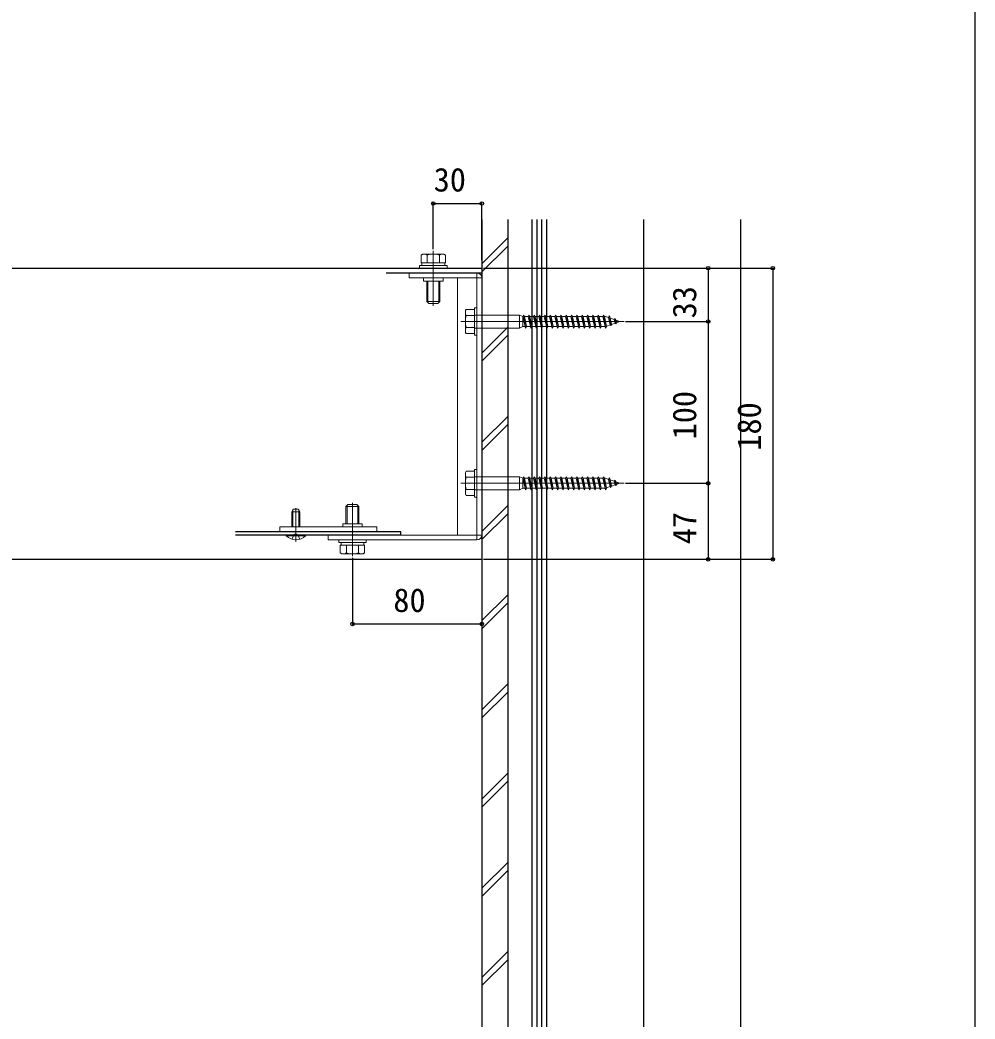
# Model space of a CAD drawing. Units: millimetres, scale not verified. Extents: x -875 to 875, y -1304 to 1298.
# Drawn here: x 284 to 875, y -686 to -69 of the extents above; entities that cross this region are included whole.
import ezdxf
from ezdxf.enums import TextEntityAlignment as Align

# ---------------------------------------------------------------- set-up
doc = ezdxf.new("R2010")
doc.units = ezdxf.units.MM
doc.header["$LTSCALE"] = 8
for name, color, linetype in [('0-4_YKK_12', 2, 'Continuous'), ('0-6_YKK_D', 6, 'Continuous'), ('0-7_YKK_ZWAK', 7, 'Continuous'), ('0-8_YSS_K', 3, 'Continuous')]:
    doc.layers.add(name, color=color, linetype=linetype)
doc.layers.add('0-5_YKK_13', color=4, linetype='Continuous', lineweight=18)
doc.styles.add('ＭＳ ゴシック', font='')
doc.styles.get('ＭＳ ゴシック').set_extended_font_data('MS Gothic')

msp = doc.modelspace()

# ---------------------------------------------------------------- linework, layer by layer
at = {"layer": '0-4_YKK_12'}
for p, q in [((670.004, -192.1), (670.004, -1056.846)), ((130.004, -222.1), (570.004, -222.1)), ((570.004, -222.1), (570.004, -402.1)), ((570.004, -225.1), (510.917, -225.1)), ((520.004, -385.1), (417.749, -385.1)), ((520.004, -387.1), (417.749, -387.1)), ((520.004, -387.1), (520.004, -385.1)), ((130.004, -402.1), (570.004, -402.1))]:
    msp.add_line(p, q, dxfattribs=at)
at = {"layer": '0-5_YKK_13'}
for p, q in [((533.504, -213.4), (532.499, -213.981)), ((532.499, -218.9), (532.499, -213.981)), ((533.504, -213.4), (546.504, -213.4)), ((536.251, -218.9), (536.251, -213.981)), ((540.004, -211.409), (540.004, -245.363)), ((543.757, -218.9), (543.757, -213.981)), ((546.504, -213.4), (547.51, -213.981)), ((547.51, -218.9), (547.51, -213.981)), ((532.499, -218.9), (547.51, -218.9)), ((532.954, -220.5), (532.954, -218.9)), ((536.004, -218.9), (544.004, -218.9)), ((567.004, -225.1), (525.004, -225.1)), ((525.004, -228.1), (525.004, -225.1)), ((525.004, -228.1), (570.004, -228.1)), ((534.004, -230.1), (534.004, -228.1)), ((546.004, -230.1), (546.004, -228.1)), ((555.004, -228.1), (555.004, -387.1)), ((567.004, -225.1), (567.004, -228.1)), ((570.004, -387.1), (570.004, -228.1)), ((546.004, -230.1), (534.004, -230.1)), ((536.004, -242.7), (536.004, -230.1)), ((536.652, -243.348), (536.652, -230.1)), ((543.356, -243.348), (543.356, -230.1)), ((544.004, -230.1), (544.004, -242.7)), ((544.004, -242.7), (536.004, -242.7)), ((537.204, -243.9), (536.004, -242.7)), ((542.804, -243.9), (537.204, -243.9)), ((542.804, -243.9), (544.004, -242.7)), ((565.404, -246.6), (565.404, -263.6)), ((565.404, -246.6), (567.004, -246.6)), ((567.004, -246.6), (567.004, -263.6)), ((559.904, -248.35), (560.337, -247.6)), ((559.904, -248.35), (559.904, -261.85)), ((560.337, -247.6), (565.404, -247.6)), ((560.337, -251.342), (565.404, -251.342)), ((565.404, -247.6), (565.404, -262.6)), ((593.404, -251.1), (565.404, -251.1)), ((593.404, -251.1), (593.404, -259.1)), ((595.404, -252), (593.404, -251.1)), ((595.404, -252), (595.404, -258.2)), ((596.004, -251.1), (597.082, -259.1)), ((598.704, -252), (596.304, -252)), ((596.304, -252), (597.682, -258.2)), ((599.304, -251.1), (600.382, -259.1)), ((602.004, -252), (599.604, -252)), ((599.604, -252), (600.982, -258.2)), ((602.604, -251.1), (603.682, -259.1)), ((605.304, -252), (602.904, -252)), ((602.904, -252), (604.282, -258.2)), ((605.904, -251.1), (606.982, -259.1)), ((608.604, -252), (606.204, -252)), ((606.204, -252), (607.582, -258.2)), ((609.204, -251.1), (610.282, -259.1)), ((611.904, -252), (609.504, -252)), ((609.504, -252), (610.882, -258.2)), ((611.904, -252), (612.504, -251.1)), ((612.504, -251.1), (612.524, -251.1)), ((612.524, -251.1), (613.602, -259.1)), ((612.524, -251.1), (612.824, -252)), ((615.204, -252), (612.824, -252)), ((612.824, -252), (614.202, -258.2)), ((615.804, -251.1), (616.882, -259.1)), ((618.504, -252), (616.104, -252)), ((616.104, -252), (617.482, -258.2)), ((619.104, -251.1), (620.182, -259.1)), ((621.804, -252), (619.404, -252)), ((619.404, -252), (620.782, -258.2)), ((622.404, -251.1), (623.482, -259.1)), ((625.104, -252), (622.704, -252)), ((622.704, -252), (624.082, -258.2)), ((625.704, -251.1), (626.782, -259.1)), ((628.404, -252), (626.004, -252)), ((626.004, -252), (627.382, -258.2)), ((629.004, -251.1), (630.082, -259.1)), ((631.704, -252), (629.304, -252)), ((629.304, -252), (630.682, -258.2)), ((632.304, -251.1), (633.382, -259.1)), ((635.004, -252), (632.604, -252)), ((632.604, -252), (633.982, -258.2)), ((635.604, -251.1), (636.682, -259.1)), ((638.304, -252), (635.904, -252)), ((635.904, -252), (637.282, -258.2)), ((638.904, -251.1), (639.982, -259.1)), ((641.604, -252), (639.204, -252)), ((639.204, -252), (640.582, -258.2)), ((642.204, -251.1), (643.282, -259.1)), ((644.904, -252), (642.504, -252)), ((642.504, -252), (643.882, -258.2)), ((645.504, -251.1), (646.582, -259.1)), ((646.401, -252), (645.804, -252)), ((645.804, -252), (647.182, -258.2)), ((646.401, -252), (648.354, -252.672)), ((648.88, -251.664), (648.354, -252.672)), ((648.354, -252.672), (649.356, -257.183)), ((648.88, -251.664), (649.687, -257.652)), ((648.88, -251.664), (649.328, -253.008)), ((649.328, -253.008), (651.927, -253.903)), ((649.328, -253.008), (650.192, -256.895)), ((651.927, -253.903), (652.389, -253.21)), ((652.389, -253.21), (652.902, -254.238)), ((652.389, -253.21), (652.829, -256.481)), ((657.954, -255.1), (557.055, -255.1)), ((565.404, -258.858), (560.337, -258.858)), ((593.404, -259.1), (565.404, -259.1)), ((593.404, -259.1), (595.404, -258.2)), ((596.782, -258.2), (595.404, -258.2)), ((600.082, -258.2), (597.682, -258.2)), ((603.382, -258.2), (600.982, -258.2)), ((606.682, -258.2), (604.282, -258.2)), ((609.982, -258.2), (607.582, -258.2)), ((613.282, -258.2), (610.882, -258.2)), ((613.582, -259.1), (613.602, -259.1)), ((613.602, -259.1), (614.202, -258.2)), ((616.582, -258.2), (614.202, -258.2)), ((619.882, -258.2), (617.482, -258.2)), ((623.182, -258.2), (620.782, -258.2)), ((626.482, -258.2), (624.082, -258.2)), ((629.782, -258.2), (627.382, -258.2)), ((633.082, -258.2), (630.682, -258.2)), ((636.382, -258.2), (633.982, -258.2)), ((639.682, -258.2), (637.282, -258.2)), ((642.982, -258.2), (640.582, -258.2)), ((646.282, -258.2), (643.882, -258.2)), ((647.127, -257.95), (649.356, -257.183)), ((649.356, -257.183), (649.687, -257.652)), ((649.687, -257.652), (650.192, -256.895)), ((650.192, -256.895), (652.421, -256.127)), ((651.927, -253.903), (652.421, -256.127)), ((652.421, -256.127), (652.829, -256.481)), ((652.829, -256.481), (653.257, -255.839)), ((652.902, -254.238), (655.404, -255.1)), ((652.902, -254.238), (653.257, -255.839)), ((653.257, -255.839), (655.404, -255.1)), ((559.904, -261.85), (560.337, -262.6)), ((560.337, -262.6), (565.404, -262.6)), ((565.404, -263.6), (567.004, -263.6)), ((559.904, -348.35), (560.337, -347.6)), ((559.904, -348.35), (559.904, -361.85)), ((560.337, -347.6), (565.404, -347.6)), ((560.337, -351.342), (565.404, -351.342)), ((565.404, -346.6), (565.404, -363.6)), ((565.404, -346.6), (567.004, -346.6)), ((565.404, -347.6), (565.404, -362.6)), ((593.404, -351.1), (565.404, -351.1)), ((567.004, -346.6), (567.004, -363.6)), ((593.404, -351.1), (593.404, -359.1)), ((595.404, -352), (593.404, -351.1)), ((595.404, -352), (595.404, -358.2)), ((596.004, -351.1), (597.082, -359.1)), ((598.704, -352), (596.304, -352)), ((596.304, -352), (597.682, -358.2)), ((599.304, -351.1), (600.382, -359.1)), ((602.004, -352), (599.604, -352)), ((599.604, -352), (600.982, -358.2)), ((602.604, -351.1), (603.682, -359.1)), ((605.304, -352), (602.904, -352)), ((602.904, -352), (604.282, -358.2)), ((605.904, -351.1), (606.982, -359.1)), ((608.604, -352), (606.204, -352)), ((606.204, -352), (607.582, -358.2)), ((609.204, -351.1), (610.282, -359.1)), ((611.904, -352), (609.504, -352)), ((609.504, -352), (610.882, -358.2)), ((611.904, -352), (612.504, -351.1)), ((612.504, -351.1), (612.524, -351.1)), ((612.524, -351.1), (613.602, -359.1)), ((612.524, -351.1), (612.824, -352)), ((615.204, -352), (612.824, -352)), ((612.824, -352), (614.202, -358.2)), ((615.804, -351.1), (616.882, -359.1)), ((618.504, -352), (616.104, -352)), ((616.104, -352), (617.482, -358.2)), ((619.104, -351.1), (620.182, -359.1)), ((621.804, -352), (619.404, -352)), ((619.404, -352), (620.782, -358.2)), ((622.404, -351.1), (623.482, -359.1)), ((625.104, -352), (622.704, -352)), ((622.704, -352), (624.082, -358.2)), ((625.704, -351.1), (626.782, -359.1)), ((628.404, -352), (626.004, -352)), ((626.004, -352), (627.382, -358.2)), ((629.004, -351.1), (630.082, -359.1)), ((631.704, -352), (629.304, -352)), ((629.304, -352), (630.682, -358.2)), ((632.304, -351.1), (633.382, -359.1)), ((635.004, -352), (632.604, -352)), ((632.604, -352), (633.982, -358.2)), ((635.604, -351.1), (636.682, -359.1)), ((638.304, -352), (635.904, -352)), ((635.904, -352), (637.282, -358.2)), ((638.904, -351.1), (639.982, -359.1)), ((641.604, -352), (639.204, -352)), ((639.204, -352), (640.582, -358.2)), ((642.204, -351.1), (643.282, -359.1)), ((644.904, -352), (642.504, -352)), ((642.504, -352), (643.882, -358.2)), ((645.504, -351.1), (646.582, -359.1)), ((646.401, -352), (645.804, -352)), ((645.804, -352), (647.182, -358.2)), ((646.401, -352), (648.354, -352.672)), ((648.88, -351.664), (648.354, -352.672)), ((648.88, -351.664), (649.687, -357.652)), ((648.88, -351.664), (649.328, -353.008)), ((657.954, -355.1), (557.055, -355.1)), ((593.404, -359.1), (595.404, -358.2)), ((596.782, -358.2), (595.404, -358.2)), ((600.082, -358.2), (597.682, -358.2)), ((603.382, -358.2), (600.982, -358.2)), ((606.682, -358.2), (604.282, -358.2)), ((609.982, -358.2), (607.582, -358.2)), ((613.282, -358.2), (610.882, -358.2)), ((613.602, -359.1), (614.202, -358.2)), ((616.582, -358.2), (614.202, -358.2)), ((619.882, -358.2), (617.482, -358.2)), ((623.182, -358.2), (620.782, -358.2)), ((626.482, -358.2), (624.082, -358.2)), ((629.782, -358.2), (627.382, -358.2)), ((633.082, -358.2), (630.682, -358.2)), ((636.382, -358.2), (633.982, -358.2)), ((639.682, -358.2), (637.282, -358.2)), ((642.982, -358.2), (640.582, -358.2)), ((646.282, -358.2), (643.882, -358.2)), ((647.127, -357.95), (649.356, -357.183)), ((648.354, -352.672), (649.356, -357.183)), ((649.328, -353.008), (651.927, -353.903)), ((649.328, -353.008), (650.192, -356.895)), ((649.356, -357.183), (649.687, -357.652)), ((649.687, -357.652), (650.192, -356.895)), ((650.192, -356.895), (652.421, -356.127)), ((651.927, -353.903), (652.389, -353.21)), ((651.927, -353.903), (652.421, -356.127)), ((652.389, -353.21), (652.902, -354.238)), ((652.389, -353.21), (652.829, -356.481)), ((652.421, -356.127), (652.829, -356.481)), ((652.829, -356.481), (653.257, -355.839)), ((652.902, -354.238), (655.404, -355.1)), ((652.902, -354.238), (653.257, -355.839)), ((653.257, -355.839), (655.404, -355.1)), ((559.904, -361.85), (560.337, -362.6)), ((565.404, -358.858), (560.337, -358.858)), ((560.337, -362.6), (565.404, -362.6)), ((593.404, -359.1), (565.404, -359.1)), ((565.404, -363.6), (567.004, -363.6)), ((613.582, -359.1), (613.602, -359.1)), ((455.004, -391.414), (455.004, -370.432)), ((487.204, -368.3), (486.004, -369.5)), ((486.004, -380.1), (486.004, -369.5)), ((486.004, -369.5), (494.004, -369.5)), ((486.652, -368.852), (486.652, -380.1)), ((487.204, -368.3), (492.804, -368.3)), ((490.004, -400.25), (490.004, -367.205)), ((492.804, -368.3), (494.004, -369.5)), ((493.356, -368.852), (493.356, -380.1)), ((494.004, -369.5), (494.004, -380.1)), ((453.304, -371.1), (452.504, -372.8)), ((452.504, -382.1), (452.504, -372.8)), ((453.159, -382.1), (453.159, -371.41)), ((456.704, -371.1), (453.304, -371.1)), ((456.704, -371.1), (457.504, -372.8)), ((456.85, -382.1), (456.85, -371.41)), ((505.004, -382.1), (445.004, -382.1)), ((445.004, -382.1), (445.004, -385.1)), ((496.004, -380.1), (484.004, -380.1)), ((484.004, -380.1), (484.004, -382.1)), ((496.004, -380.1), (496.004, -382.1)), ((505.004, -382.1), (505.004, -385.1)), ((505.004, -385.1), (445.004, -385.1)), ((460.904, -387.1), (449.104, -387.1)), ((460.904, -387.609), (460.904, -387.1)), ((475.004, -387.1), (570.004, -387.1)), ((475.004, -387.1), (475.004, -390.1)), ((567.004, -390.1), (475.004, -390.1)), ((482.499, -393.3), (482.499, -398.219)), ((497.51, -393.3), (482.499, -393.3)), ((494.004, -393.3), (486.004, -393.3)), ((486.251, -393.3), (486.251, -398.219)), ((493.757, -393.3), (493.757, -398.219)), ((497.054, -391.7), (497.054, -393.3)), ((497.51, -393.3), (497.51, -398.219)), ((483.504, -398.8), (482.499, -398.219)), ((496.504, -398.8), (483.504, -398.8)), ((496.504, -398.8), (497.51, -398.219))]:
    msp.add_line(p, q, dxfattribs=at)
for points in [[(548.504, -222.1), (531.504, -222.1), (531.504, -220.5), (548.504, -220.5)], [(481.504, -390.1), (498.504, -390.1), (498.504, -391.7), (481.504, -391.7)]]:
    msp.add_lwpolyline(points, close=True, dxfattribs=at)
for points in [[(532.954, -220.5), (547.054, -220.5), (547.054, -218.9)], [(567.004, -228.1), (567.004, -387.1), (567.004, -390.1)], [(595.404, -252), (596.004, -251.1), (596.304, -252)], [(595.404, -252), (596.782, -258.2), (597.082, -259.1), (597.682, -258.2)], [(598.704, -252), (599.304, -251.1), (599.604, -252)], [(598.704, -252), (600.082, -258.2), (600.382, -259.1), (600.982, -258.2)], [(602.004, -252), (602.604, -251.1), (602.904, -252)], [(602.004, -252), (603.382, -258.2), (603.682, -259.1), (604.282, -258.2)], [(605.304, -252), (605.904, -251.1), (606.204, -252)], [(605.304, -252), (606.682, -258.2), (606.982, -259.1), (607.582, -258.2)], [(608.604, -252), (609.204, -251.1), (609.504, -252)], [(608.604, -252), (609.982, -258.2), (610.282, -259.1), (610.882, -258.2)], [(611.904, -252), (613.282, -258.2), (613.582, -259.1)], [(615.204, -252), (615.804, -251.1), (616.104, -252)], [(615.204, -252), (616.582, -258.2), (616.882, -259.1), (617.482, -258.2)], [(618.504, -252), (619.104, -251.1), (619.404, -252)], [(618.504, -252), (619.882, -258.2), (620.182, -259.1), (620.782, -258.2)], [(621.804, -252), (622.404, -251.1), (622.704, -252)], [(621.804, -252), (623.182, -258.2), (623.482, -259.1), (624.082, -258.2)], [(625.104, -252), (625.704, -251.1), (626.004, -252)], [(625.104, -252), (626.482, -258.2), (626.782, -259.1), (627.382, -258.2)], [(628.404, -252), (629.004, -251.1), (629.304, -252)], [(628.404, -252), (629.782, -258.2), (630.082, -259.1), (630.682, -258.2)], [(631.704, -252), (632.304, -251.1), (632.604, -252)], [(631.704, -252), (633.082, -258.2), (633.382, -259.1), (633.982, -258.2)], [(635.004, -252), (635.604, -251.1), (635.904, -252)], [(635.004, -252), (636.382, -258.2), (636.682, -259.1), (637.282, -258.2)], [(638.304, -252), (638.904, -251.1), (639.204, -252)], [(638.304, -252), (639.682, -258.2), (639.982, -259.1), (640.582, -258.2)], [(641.604, -252), (642.204, -251.1), (642.504, -252)], [(641.604, -252), (642.982, -258.2), (643.282, -259.1), (643.882, -258.2)], [(644.904, -252), (645.504, -251.1), (645.804, -252)], [(644.904, -252), (646.282, -258.2), (646.582, -259.1), (647.182, -258.2)], [(595.404, -352), (596.004, -351.1), (596.304, -352)], [(595.404, -352), (596.782, -358.2), (597.082, -359.1), (597.682, -358.2)], [(598.704, -352), (599.304, -351.1), (599.604, -352)], [(598.704, -352), (600.082, -358.2), (600.382, -359.1), (600.982, -358.2)], [(602.004, -352), (602.604, -351.1), (602.904, -352)], [(602.004, -352), (603.382, -358.2), (603.682, -359.1), (604.282, -358.2)], [(605.304, -352), (605.904, -351.1), (606.204, -352)], [(605.304, -352), (606.682, -358.2), (606.982, -359.1), (607.582, -358.2)], [(608.604, -352), (609.204, -351.1), (609.504, -352)], [(608.604, -352), (609.982, -358.2), (610.282, -359.1), (610.882, -358.2)], [(611.904, -352), (613.282, -358.2), (613.582, -359.1)], [(615.204, -352), (615.804, -351.1), (616.104, -352)], [(615.204, -352), (616.582, -358.2), (616.882, -359.1), (617.482, -358.2)], [(618.504, -352), (619.104, -351.1), (619.404, -352)], [(618.504, -352), (619.882, -358.2), (620.182, -359.1), (620.782, -358.2)], [(621.804, -352), (622.404, -351.1), (622.704, -352)], [(621.804, -352), (623.182, -358.2), (623.482, -359.1), (624.082, -358.2)], [(625.104, -352), (625.704, -351.1), (626.004, -352)], [(625.104, -352), (626.482, -358.2), (626.782, -359.1), (627.382, -358.2)], [(628.404, -352), (629.004, -351.1), (629.304, -352)], [(628.404, -352), (629.782, -358.2), (630.082, -359.1), (630.682, -358.2)], [(631.704, -352), (632.304, -351.1), (632.604, -352)], [(631.704, -352), (633.082, -358.2), (633.382, -359.1), (633.982, -358.2)], [(635.004, -352), (635.604, -351.1), (635.904, -352)], [(635.004, -352), (636.382, -358.2), (636.682, -359.1), (637.282, -358.2)], [(638.304, -352), (638.904, -351.1), (639.204, -352)], [(638.304, -352), (639.682, -358.2), (639.982, -359.1), (640.582, -358.2)], [(641.604, -352), (642.204, -351.1), (642.504, -352)], [(641.604, -352), (642.982, -358.2), (643.282, -359.1), (643.882, -358.2)], [(644.904, -352), (645.504, -351.1), (645.804, -352)], [(644.904, -352), (646.282, -358.2), (646.582, -359.1), (647.182, -358.2)], [(457.504, -382.1), (457.504, -372.8), (452.504, -372.8)], [(460.904, -387.609), (449.104, -387.609), (449.104, -387.1)], [(452.504, -389.711), (453.859, -386.933), (455.004, -386.324)], [(457.504, -389.711), (456.149, -386.933), (455.004, -386.324)], [(497.054, -391.7), (482.954, -391.7), (482.954, -393.3)]]:
    msp.add_lwpolyline(points, dxfattribs=at)
for centre, radius, start, end in [((534.375, -216.723), 3.323, 55.61575, 124.38425), ((540.004, -225.819), 12.419, 72.41205, 107.58795), ((545.633, -216.723), 3.323, 55.61575, 124.38425), ((567.004, -228.1), 3, 0, 90), ((564.162, -249.471), 4.258, 153.93616, 206.06384), ((576.431, -255.1), 16.527, 166.85543, 193.14457), ((564.162, -260.729), 4.258, 153.93616, 206.06384), ((564.162, -349.471), 4.258, 153.93616, 206.06384), ((576.431, -355.1), 16.527, 166.85543, 193.14457), ((564.162, -360.729), 4.258, 153.93616, 206.06384), ((455.004, -381.868), 8.232, 224.2189, 315.7811), ((567.004, -387.1), 3, 270, 0), ((484.375, -395.477), 3.323, 235.61575, 304.38425), ((490.004, -386.381), 12.419, 252.41205, 287.58795), ((495.633, -395.477), 3.323, 235.61575, 304.38425)]:
    msp.add_arc(centre, radius, start, end, dxfattribs=at)
at = {"layer": '0-6_YKK_D'}
for p, q in [((540.004, -210.409), (540.004, -181.1)), ((540.004, -182.1), (570.004, -182.1)), ((570.004, -217.1), (570.004, -181.1)), ((571.004, -222.1), (711.004, -222.1)), ((571.004, -222.1), (751.004, -222.1)), ((710.004, -222.1), (710.004, -255.1)), ((750.004, -222.1), (750.004, -402.1)), ((658.954, -255.1), (711.004, -255.1)), ((658.954, -255.1), (711.004, -255.1)), ((710.004, -255.1), (710.004, -355.1)), ((658.954, -355.1), (711.004, -355.1)), ((658.954, -355.1), (711.004, -355.1)), ((710.004, -355.1), (710.004, -402.1)), ((490.004, -401.25), (490.004, -443.1)), ((570.004, -407.1), (570.004, -443.1)), ((571.004, -402.1), (711.004, -402.1)), ((571.004, -402.1), (751.004, -402.1)), ((490.004, -442.1), (570.004, -442.1))]:
    msp.add_line(p, q, dxfattribs=at)
for centre in [(540.004, -182.1), (570.004, -182.1), (710.004, -222.1), (750.004, -222.1), (710.004, -255.1), (710.004, -255.1), (710.004, -355.1), (710.004, -355.1), (710.004, -402.1), (750.004, -402.1), (490.004, -442.1), (570.004, -442.1)]:
    msp.add_circle(centre, 1.075, dxfattribs=at)
at = {"layer": '0-7_YKK_ZWAK'}
msp.add_lwpolyline([(-875, -1304.1), (875, -1304.1), (875, 1245.9)], dxfattribs=at)
at = {"layer": '0-8_YSS_K'}
for p, q in [((570.004, -192.1), (570.004, -1056.846)), ((586.004, -192.1), (586.004, -1056.846)), ((601.004, -192.1), (601.004, -1056.846)), ((604.004, -192.1), (604.004, -1056.846)), ((607.004, -192.1), (607.004, -1056.846)), ((610.004, -192.1), (610.004, -1056.846)), ((730.004, -192.1), (730.004, -1056.846)), ((570.004, -219.443), (586.004, -203.443)), ((570.004, -224.443), (586.004, -208.443)), ((570.004, -274.597), (586.004, -258.597)), ((570.004, -279.597), (586.004, -263.597)), ((570.004, -329.751), (586.004, -313.751)), ((570.004, -334.751), (586.004, -318.751)), ((570.004, -384.906), (586.004, -368.906)), ((570.004, -389.906), (586.004, -373.906)), ((570.004, -440.06), (586.004, -424.06)), ((570.004, -445.06), (586.004, -429.06)), ((570.004, -495.214), (586.004, -479.214)), ((570.004, -500.214), (586.004, -484.214)), ((570.004, -550.369), (586.004, -534.369)), ((570.004, -555.369), (586.004, -539.369)), ((570.004, -605.523), (586.004, -589.523)), ((570.004, -610.523), (586.004, -594.523)), ((570.004, -660.677), (586.004, -644.677)), ((570.004, -665.677), (586.004, -649.677))]:
    msp.add_line(p, q, dxfattribs=at)

# ---------------------------------------------------------------- texts
at = {"layer": '0-6_YKK_D', "style": 'ＭＳ ゴシック'}
for s, p in [('30', (540.232, -179.1)), ('80', (515.288, -439.1))]:
    msp.add_text(s, height=14.66, dxfattribs=at).set_placement(p, align=Align.BOTTOM_LEFT)
for s, p in [('33', (707.004, -253.145)), ('100', (707.004, -327.941)), ('180', (747.004, -334.941)), ('47', (707.004, -392.748))]:
    msp.add_text(s, height=14.66, rotation=90, dxfattribs=at).set_placement(p, align=Align.BOTTOM_LEFT)

doc.saveas('drawing.dxf')
